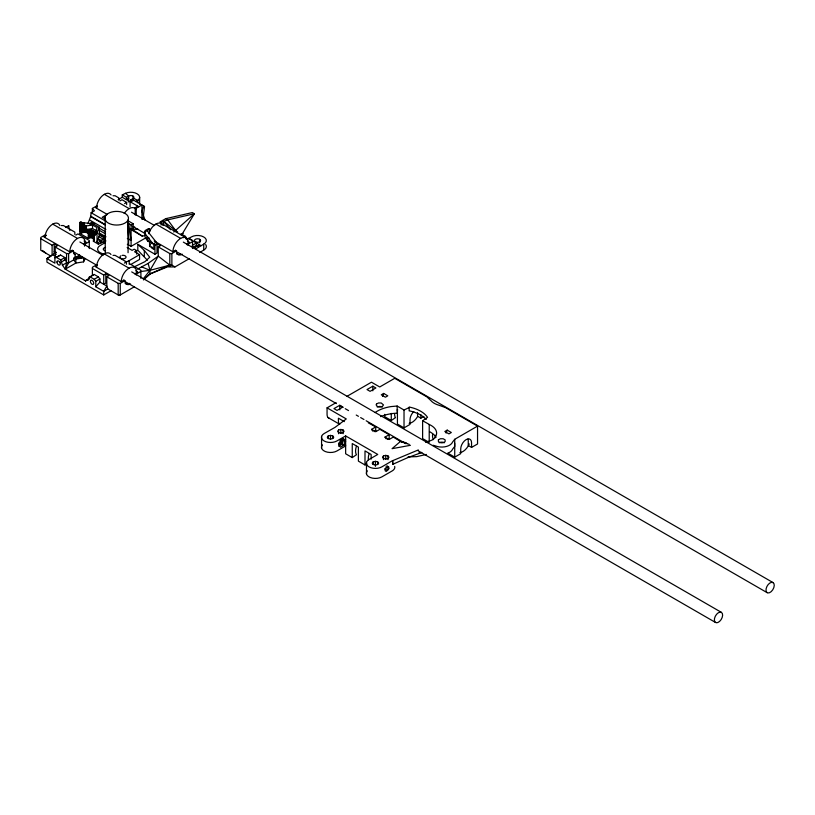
<?xml version="1.0" encoding="UTF-8"?>
<svg xmlns="http://www.w3.org/2000/svg" width="815" height="815" viewBox="0 0 815 815"><rect width="100%" height="100%" fill="white"/><g stroke="black" fill="none" stroke-linecap="round" stroke-linejoin="round"><path stroke-width="1.22" d="M146.242 237.613L131.093 246.354L128.607 244.979L128.658 223.544L131.093 240.456L127.323 238.418M135.147 214.814L135.229 207.662L137.806 206.175M136.187 215.415L136.258 208.253L141.932 204.983L141.932 219.347M87.867 223.707L90.76 216.27L91.137 212.715L94.438 210.81L92.38 208.426L97.036 205.737L97.158 206.633M345.642 441.618L343.726 438.725L340.426 440.63L338.775 444.888L340.426 447.241L343.726 445.336L345.642 439.733M134.475 286.727L119.224 295.539L107.865 288.979L103.729 291.363L95.783 286.778L99.909 282.061L99.909 278.964L98.36 276.876L94.031 274.37L88.866 277.355L88.244 280.095L85.402 280.788L65.271 269.164L66.565 262.807L66.565 253.567L55.206 247.016L55.206 256.256M98.36 244.154L93.409 241.291C96.74 238.571 90.261 236.493 88.244 238.306L79.982 233.538L79.982 222.393L93.093 223.768L99.287 227.344L99.287 235.352L97.026 241.861L98.36 242.646L98.36 244.154L105.919 240.914M142.971 219.357L144.55 206.49L133.161 199.909L130.064 201.702L130.064 206.715M143.725 206.012L141.932 211.248L145.151 220.295M91.688 224.583L92.38 222.811L94.438 224.003M338.673 446.223L341.974 444.318L343.624 440.059L342.524 438.49M382.51 396.385L383.661 393.441L387.787 395.825L385.403 397.2L381.277 394.817L383.661 393.441M446.06 433.071L447.201 430.126L451.327 432.51L448.943 433.886L444.817 431.502L447.201 430.126M86.176 225.969L86.176 229.545L88.244 230.737C90.261 228.913 96.74 230.991 93.409 233.722L95.477 234.914L95.477 231.338L97.179 227.67L92.523 224.991L86.176 225.969L79.982 222.393M95.477 234.914L96.751 232.163M97.026 241.861L97.026 232.224L99.287 227.344M56.235 252.222L46.944 258.579L54.9 263.174L54.9 257.744L56.449 257.448L60.779 259.944L62.429 265.191L65.271 269.164L75.846 263.062L83.599 261.86L85.157 258.498M153.811 243.858L153.811 248.799L149.573 246.354L150.612 244.133M89.935 224.899L91.178 222.312L94.275 224.094M65.271 269.164L68.623 262.807L68.623 253.567L73.279 250.888A8.456 4.88 -60 0 0 75.021 254.423L75.286 257.296L73.839 258.131L73.839 259.802L75.846 263.062L75.846 259.058L73.839 258.131M181.49 235.178L194.398 213.754L192.33 212.562L165.689 218.685L160.005 221.965L161.034 222.566L167.747 219.877L194.398 213.754L173.789 232.02M338.51 443.88L339.57 444.491L342.137 441.791L342.137 440.059L341.078 439.438M387.746 466.384L385.179 469.094L385.179 470.826L386.239 471.437L388.806 468.737L388.806 467.005L386.799 465.844M143.175 278.954L149.991 270.336L158.253 256.134L158.253 246.894L160.311 245.702L157.01 243.797L154.942 244.989L154.942 254.229L157.01 253.037L157.01 243.797M118.134 199.655L122.27 197.271L126.498 199.716L128.668 198.463C126.182 200.113 129.891 202.151 131.633 201.427M328.241 435.944L327.304 437.258L328.241 438.572L330.513 439.112L332.785 438.572L333.722 437.258L332.785 435.944L330.513 435.404L328.241 435.944L328.241 438.45M338.571 429.984L337.624 431.298L338.571 432.612L340.843 433.152L343.115 432.612L344.052 431.298L343.115 429.984L340.843 429.444L338.571 429.984L338.571 433.743M373.158 461.881L372.221 463.195L373.158 464.499L375.43 465.049L377.702 464.499L378.639 463.195L377.702 461.881L375.43 461.341L373.158 461.881L373.158 464.387M383.478 455.921L382.541 457.225L383.478 458.539L385.75 459.079L388.022 458.539L388.969 457.225L388.022 455.921L385.75 455.371L383.478 455.921L383.478 459.67M467.983 439.051A7.661 4.421 -60 0 1 468.248 440.834L468.248 445.52L471.559 447.425L477.549 443.971L477.549 426.113L454.729 439.285L452.549 442.076A11.043 6.377 0 0 1 435.414 445.907L433.122 445.245M181.317 234.985L183.141 233.314M143.481 279.942L149.991 273.962L169.815 265.14L171.883 265.14L174.981 266.923L189.243 258.691M143.634 279.464L149.991 273.962L171.883 265.14L171.883 253.567L176.529 250.888A7.661 4.421 -60 0 0 182.203 254.168M418.798 452.957L421.824 452.457L407.857 457.592L392.647 464.367L393.818 463.419M392.769 464.448L392.647 460.557L381.828 466.883A9.057 5.226 0 0 1 369.032 466.883A9.057 5.226 0 0 1 369.032 459.497L377.753 454.454L345.642 435.923L336.911 440.956A9.057 5.226 0 0 1 324.115 440.956A9.057 5.226 0 0 1 324.115 433.56L335.036 427.355L346.283 418.941L327.06 407.846L327.06 414.397A8.028 4.635 -60 0 0 329.392 418.35M137.806 202.792L137.806 200.419L133.497 198.218L130.838 199.838L130.838 202.222M84.628 232.051L79.982 233.538L82.773 231.48M81.398 222.179C83.252 223.982 79.615 234.211 80.879 231.379L88.193 232.744L88.193 230.462M137.429 269.154L148.136 263.408L158.253 256.134L169.815 265.14L168.787 266.923L174.981 266.923M98.36 242.646L105.919 236.798L99.471 233.07M88.896 279.25L85.402 280.788L89.385 278.343M201.101 245.702L188.662 238.52L191.342 236.971A8.619 4.971 0 0 1 203.73 236.971A8.619 4.971 0 0 1 203.73 244.123L196.038 248.748L192.269 246.568M199.665 252.528L203.73 250.083A8.619 4.971 0 0 0 205.675 244.561M135.84 201.58L137.806 200.419A8.619 4.971 0 0 0 137.032 193.756A8.619 4.971 0 0 0 125.5 193.308L122.27 194.887L122.27 197.271M97.26 206.796L95.65 207.723L107.478 214.559M65.526 227.497L68.837 225.592A15.77 9.108 -60 0 0 69.876 230.431M119.948 200.938L122.006 199.746L126.651 202.426L126.651 204.667M40.75 238.673L52.109 245.223L54.177 244.031L57.274 245.824L55.206 247.016M124.593 203.618L126.651 202.426M106.001 215.099L102.181 217.31L105.492 219.215M75.856 235.087L77.924 233.895L89.283 240.456L89.283 248.575M79.982 233.538L83.079 231.755M50.041 256.786L46.944 258.579L46.944 262.155L103.729 294.938L110.962 290.772M93.745 235.138L97.036 233.233M54.9 257.744L60.575 255.064L64.915 257.56L66.565 262.807L62.429 265.191M56.449 257.448L60.575 255.064M73.279 250.888L72.24 250.297L69.662 251.784L43.847 236.88L46.424 235.392L45.396 234.791L40.75 237.481L40.75 250.236L51.08 256.195M83.588 244.612A7.661 4.421 -60 0 0 83.599 243.736L86.176 242.249L84.027 241.006M84.495 246.14A7.661 4.421 -60 0 0 84.628 244.327L89.283 241.648M60.779 259.944L64.915 257.56M64.191 260.219L66.249 259.027M61.818 261.737L65.944 259.353M127.446 222.841L131.093 224.95L133.161 223.758L133.161 230.024L142.452 236.228L145.742 235.097M73.839 259.802L68.623 262.807L66.565 262.807M105.349 242.554L100.163 245.539A8.761 5.063 0 0 0 104.096 254.005M132.641 228.18L134.709 226.988M149.685 231.633L149.685 229.117L144 232.397L153.138 243.94L156.236 242.157L147.097 230.614M97.199 265.69L95.477 266.688L121.282 281.593L123.87 280.095L124.899 280.696A8.364 4.829 -60 0 0 130.583 283.977M147.607 240.883L149.593 241.811M91.545 276.01L93.613 274.818M136.675 254.178L136.675 250.602L134.607 251.794L139.569 254.657L139.569 259.425L131.266 264.223M85.402 280.788L89.63 278.343M89.894 276.754L94.234 279.26L98.36 276.876M92.38 268.471L103.729 275.032L105.797 273.84L108.894 275.623L106.826 276.815L106.826 286.055L107.865 288.979M124.379 263.113L126.447 261.921L126.447 264.223M125.266 261.961A8.761 5.063 0 0 0 129.188 260.647L139.569 254.657M95.783 286.778L95.783 281.348L99.909 278.964M183.548 237.654L185.616 236.462L185.616 238.754M186.645 239.447L188.713 238.255L192.534 240.456L192.534 248.534M135.198 274.421A7.732 4.462 -60 0 0 135.229 273.545L137.806 272.047L135.657 270.804M154.208 240.985L172.912 251.784L175.49 250.297L176.529 250.888M186.767 244.622A8.456 4.88 -60 0 0 186.849 243.736L189.437 242.249L187.348 241.046M106.826 276.815L118.185 283.376L120.253 283.376L124.899 280.696M136.237 275.022A7.732 4.462 -60 0 0 136.258 274.135L140.903 271.456M187.807 245.223A8.456 4.88 -60 0 0 187.888 244.327L192.534 241.648M192.269 245.376L196.405 242.992L196.405 245.376L193.308 247.159M194.337 247.76L199.502 244.775M327.06 407.846L336.035 402.651M347.047 396.294L371.457 382.204L379.719 386.972L394.735 378.303L426.846 396.844L430.901 400.593A17.533 10.126 0 0 0 438.949 405.238L445.438 407.571L477.549 426.113M339.774 405.269L333.956 408.621L337.053 410.414L342.87 407.062L339.774 405.269L339.774 409.894M372.812 386.198L366.995 389.55L370.091 391.343L375.909 387.981L372.812 386.198L372.812 390.813M368.298 422.832L375.735 426.948L375.735 430.758L374.228 431.634M375.083 412.553A30.664 17.706 0 0 1 390.986 406.593L397.129 406.033L397.312 413.174A30.664 17.706 0 0 0 380.636 416.638M397.129 406.033L404.026 410.016L409.904 407.174A30.664 17.706 0 0 1 427.549 417.351L422.618 420.744L422.618 438.602L429.22 442.413M372.842 431.166L371.569 429.352L375.735 426.948M345.642 445.937L336.911 450.97A9.057 5.226 0 0 1 325.195 451.5A9.057 5.226 0 0 1 322.445 444.898M384.67 414.356L384.67 416.689L391.281 420.509L395.469 417.657A11.461 6.622 -60 0 1 394.582 413.918M386.259 438.918L384.986 437.105L389.163 434.701L389.163 438.511L387.655 439.387M345.642 435.923L345.642 453.772L352.253 457.592L356.44 454.739A11.461 6.622 -60 0 1 356.44 446.243M397.425 410.016L397.425 424.055L404.026 427.875L410.016 424.411L410.016 419.735A7.661 4.421 -60 0 1 413.765 411.616M417.555 412.736L417.555 416.251L420.856 418.156L423.851 416.424M429.22 424.564L429.22 441.251M409.262 444.379L400.41 441.373L393.288 437.085L389.122 439.489L384.986 437.105M352.253 457.592L352.253 443.554L358.396 447.099L358.396 461.137L364.998 464.947L366.77 463.929M429.515 431.543L431.318 432.714A18.939 10.931 0 0 1 435.994 437.512M448.118 453.323L454.729 457.144L460.72 453.68L460.72 449.004A7.661 4.421 -60 0 1 466.139 439.611A7.661 4.421 -60 0 1 471.559 442.749L471.559 447.425M392.769 460.638L418.329 449.931M377.233 407.011L379.821 406.39L382.398 407.011M134.475 266.76L145.029 261.615L149.746 257.224L144.316 250.47L137.806 244.327L137.806 250.236L147.413 260.24M426.347 454.434L416.781 456.624L408.06 456.899M140.374 271.558L149.991 270.336L169.815 265.14L169.815 253.567L158.253 246.894M410.424 445.306L392.066 448.678L400.522 441.373L403.14 442.036A28.423 16.412 0 0 0 405.829 442.637M86.176 229.545L92.523 228.567L96.241 230.706M74.848 257.744L79.473 257.031L81.592 258.253M82.152 257.031L76.376 257.917L75.286 257.296M75.846 259.058L83.599 257.866L83.599 261.86M397.129 409.853L397.72 409.843M345.642 445.153L343.726 445.336L341.974 444.318M133.049 229.31L138 229.198M113.03 195.743L115.088 195.743L118.909 197.953L118.909 200.195M61.4 225.551L63.468 225.551L74.827 232.112L74.827 234.425M66.565 253.567L68.623 253.567M169.815 253.567L171.883 253.567M113.03 255.36L115.088 255.36L126.447 261.921M400.41 441.373L407.296 443.584M141.932 266.984L149.991 270.336L149.991 273.962M73.982 253.832L75.286 254.545M127.323 244.317L128.607 244.979M85.82 231.623L87.786 232.754L87.786 230.451M165.689 218.685L167.747 219.877L175.857 230.828L177.66 231.868M122.27 194.887L126.498 197.332L128.668 196.079A3.066 1.773 0 0 1 132.702 195.926A3.066 1.773 0 0 1 133.497 198.218M130.838 199.838L132.855 200.999M130.064 201.702L138.835 206.766M162.582 220.478L175.857 230.828M180.971 233.783L185.616 236.462M135.229 207.662L136.258 208.253M161.35 223.524L186.136 237.827M196.405 245.376L198.463 246.568M104.351 194.316L129.137 208.62M148.717 233.711A10.952 6.326 -60 0 1 155.879 224.064L180.655 238.367A10.952 6.326 -60 0 1 188.397 242.839M135.229 213.927L136.258 214.528M186.849 243.736L187.888 244.327M131.521 212.206L154.667 225.561M183.334 242.116L773.038 582.582A5.837 3.372 -60 0 1 771.194 591.629A5.837 3.372 -60 0 1 766.131 588.705A5.837 3.372 -60 0 1 773.038 582.582M149.685 229.117L148.646 228.526L145.029 230.614L145.029 236.88L147.169 240.415L149.41 241.923M127.761 220.641L133.161 223.758M132.295 226.132L145.518 233.773M177.487 252.232L767.2 592.699M149.135 238.051L147.097 236.88L148.208 241.006L155.736 245.356M131.001 228.781L133.161 230.024M130.583 229.372L142.452 236.228M91.137 212.715L106.072 221.344M90.76 216.27L105.522 224.797M90.669 216.566L105.41 225.072M137.806 244.327L154.942 254.229M89.64 220.019L105.879 229.392M99.155 228.129L105.563 231.827M136.675 250.602L134.2 249.176L132.132 250.368L127.181 247.505M99.318 230.319L105.604 233.946M95.477 231.338L97.026 232.224M422.618 420.744L431.318 425.562A18.939 10.931 0 0 1 432.959 439.611A28.423 16.412 0 0 1 425.593 442.199M454.729 439.285L454.729 457.144M98.747 233.915L105.145 237.613L105.145 241.189M99.359 235.056L104.666 238.112L104.666 241.352M98.89 236.666L103.22 239.172L103.22 241.851M98.238 238.795L101.457 240.659L101.457 242.605M85.392 231.674L87.225 232.733L87.225 229.27M97.963 239.508L100.693 241.087L100.693 242.931M81.673 230.798L84.403 232.377L84.403 222.994M81.184 231.154L82.61 231.99L82.61 222.526M80.257 231.837L80.288 222.261M129.544 263.703L140.903 270.264L140.903 278.394M52.73 224.125L77.507 238.428A10.952 6.326 -60 0 1 85.249 242.901M104.249 253.873L129.035 268.176A10.952 6.326 -60 0 1 136.777 272.648M83.599 243.736L84.628 244.327M135.229 273.545L136.258 274.135M79.901 242.004L103.047 255.37M131.704 271.915L721.418 612.381A5.837 3.372 -60 0 1 719.564 621.427A5.837 3.372 -60 0 1 714.5 618.514A5.837 3.372 -60 0 1 721.418 612.381M74.053 252.12L96.099 264.855M124.756 281.399L336.391 403.588M339.702 405.493L343.013 407.398M345.214 408.672L348.525 410.587M356.237 415.039L358.437 416.312M360.648 417.586L363.948 419.491M366.159 420.764L405.839 443.676M417.963 450.675L715.57 622.497M389.163 434.701L379.872 429.332L375.695 431.736L371.569 429.352M375.063 430.371L375.735 430.758M54.177 251.601L56.235 252.793M56.235 254.463L54.177 253.271L54.177 244.031M344.317 421.62L338.408 418.217L338.408 420.958A8.028 4.635 -60 0 0 339.498 424.187M57.111 257.357L52.109 254.463L52.109 245.223M99.909 282.061L106.826 286.055L103.729 291.363L103.729 294.938M328.139 417.626L339.723 424.309M343.624 440.059L345.387 441.078M340.13 440.63L342.137 441.791M385.79 466.995L388.806 468.737M339.06 442.474L341.078 443.625M384.731 468.829L387.746 470.571M80.716 231.501L81.021 222.149M80.502 231.654L80.644 222.179M42.472 250.429L45.915 253.21M125.5 193.308L128.668 196.079L128.668 202.018M170.478 229.728L163.621 221.069L163.621 224.838M94.234 279.26L95.783 281.348M148.136 263.408L149.991 270.336M127.537 224.084L128.607 239.08M454.668 443.065L454.729 446.437L452.549 449.228A11.043 6.377 0 0 1 447.69 453.221M435.363 435.261L435.363 437.645M420.856 414.641L420.856 418.156M409.161 407.052L409.161 410.872L409.904 410.984A30.664 17.706 0 0 1 426.245 419.481M404.026 410.016L404.026 427.875M392.647 460.557L392.647 464.367M391.281 413.378L391.281 420.509M388.022 455.921L388.022 459.67M385.75 455.371L385.75 459.13M377.702 461.881L377.702 464.387M375.43 461.341L375.43 466.343M371.141 459.14L371.141 454.454L364.998 450.909L364.998 464.947M366.485 462.37L366.485 474.024M343.115 429.984L343.115 433.743M340.843 429.444L340.843 433.203M332.785 435.944L332.785 438.45M330.513 435.404L330.513 439.163M321.568 436.443L321.568 448.097M203.73 244.123L203.73 250.083M199.706 239.294L199.706 242.87M161.034 222.566L161.034 225.072M149.573 241.729L149.573 246.354M144.316 250.47L144.316 256.368M139.66 197.332L139.66 204.443M133.008 196.079L133.008 199.634M131.093 224.95L131.093 246.354M129.188 260.647L129.188 264.223M128.179 198.829L128.179 201.203M128.067 219.989A11.828 6.826 0 0 1 108.273 223.045A11.828 6.826 0 0 1 113.58 211.625A11.828 6.826 0 0 1 128.067 219.989L128.067 252.701M126.57 197.291L126.498 199.716M120.253 283.376L120.253 294.938L118.185 294.938L118.185 283.376M105.797 273.84L105.797 283.08L103.729 284.272L103.729 275.032M105.217 216.454L105.217 252.701M94.357 231.684L94.357 240.344M93.99 231.175L93.99 240.853M93.409 230.737L93.409 241.291M92.655 230.4L92.655 237.98M92.523 224.991L92.523 228.567M92.38 208.426L92.38 213.224M92.38 275.399L92.38 267.279L97.026 264.6A8.456 4.88 -60 0 0 97.107 265.395M91.769 230.197L91.769 237.766M90.832 230.125L90.832 237.695M89.884 230.197L89.884 237.766M88.998 230.4L88.998 237.98M88.244 230.737L88.244 238.306M86.268 225.684L86.268 232.642M85.331 225.531L85.331 232.53M83.497 223.952L83.497 232.194L80.98 231.297L81.745 231.745L81.745 222.261M79.473 254.555L79.473 257.031M105.563 250.826A3.066 1.773 0 0 1 103.291 249.115A3.066 1.773 0 0 1 105.563 247.403M122.199 255.36A3.066 1.773 0 0 1 126.05 257.224A3.066 1.773 0 0 1 121.7 258.681A3.066 1.773 0 0 1 120.824 255.818M60.371 262.674A2.333 1.345 60 0 1 59.76 261.625M72.321 251.091A8.456 4.88 -60 0 1 72.24 250.297M129.544 283.376A8.364 4.829 -60 0 1 125.113 283.304M123.941 280.9A8.364 4.829 -60 0 1 123.87 280.095M180.421 253.985A7.661 4.421 -60 0 1 176.58 253.74M175.51 251.152A7.661 4.421 -60 0 1 175.49 250.297M154.412 249.288A3.647 2.109 0 0 1 151.834 246.711M96.608 207.733A10.952 6.326 -60 0 1 102.354 195.773A10.952 6.326 -60 0 1 111.064 194.917M124.216 213.499A10.952 6.326 -60 0 1 135.84 209.231M155.879 224.064A10.952 6.326 -60 0 1 163.031 225.449M152.008 242.982A10.952 6.326 -60 0 1 148.717 240.557M172.912 251.784A10.952 6.326 -60 0 1 180.655 238.367M44.988 237.532A10.952 6.326 -60 0 1 51.213 225.164A10.952 6.326 -60 0 1 59.882 225.511M69.764 251.845A10.952 6.326 -60 0 1 77.507 238.428M79.513 254.851A10.952 6.326 -60 0 1 74.542 257.346M96.506 267.279A10.952 6.326 -60 0 1 102.252 255.329A10.952 6.326 -60 0 1 110.962 254.474M121.282 281.593A10.952 6.326 -60 0 1 129.035 268.176M469.277 443.91A10.952 6.326 -60 0 1 459.884 452.631M439.183 442.769A3.647 2.109 0 0 1 444.348 442.769M368.4 459.772A11.461 6.622 -60 0 1 369.185 453.598M433.407 439.57A11.461 6.622 -60 0 1 432.622 434.303M394.694 466.425A9.057 5.226 0 0 1 392.158 470.938L381.828 476.897A9.057 5.226 0 0 1 370.112 477.437A9.057 5.226 0 0 1 367.361 470.836M417.606 416.547A10.952 6.326 -60 0 1 409.161 423.352M376.449 404.118L376.163 404.923L377.233 406.41L379.821 407.031L382.398 406.41L383.468 404.923L381.216 402.977L378.425 402.977L376.449 404.118M438.399 439.876L438.399 441.496A3.647 2.109 0 0 0 441.771 442.8A3.647 2.109 0 0 0 445.143 441.496L445.143 439.876L443.166 438.745L440.375 438.745L438.399 439.876M56.958 262.033A2.333 1.345 60 0 0 59.434 265.12A2.333 1.345 60 0 0 59.434 261.809A2.333 1.345 60 0 0 56.958 262.033M90.414 281.348A2.333 1.345 60 0 0 92.89 284.435A2.333 1.345 60 0 0 92.89 281.124A2.333 1.345 60 0 0 90.414 281.348M196.008 242.075A3.066 1.773 0 0 0 200.602 240.547A3.066 1.773 0 0 0 196.008 239.009A3.066 1.773 0 0 0 196.008 242.075"/></g></svg>
